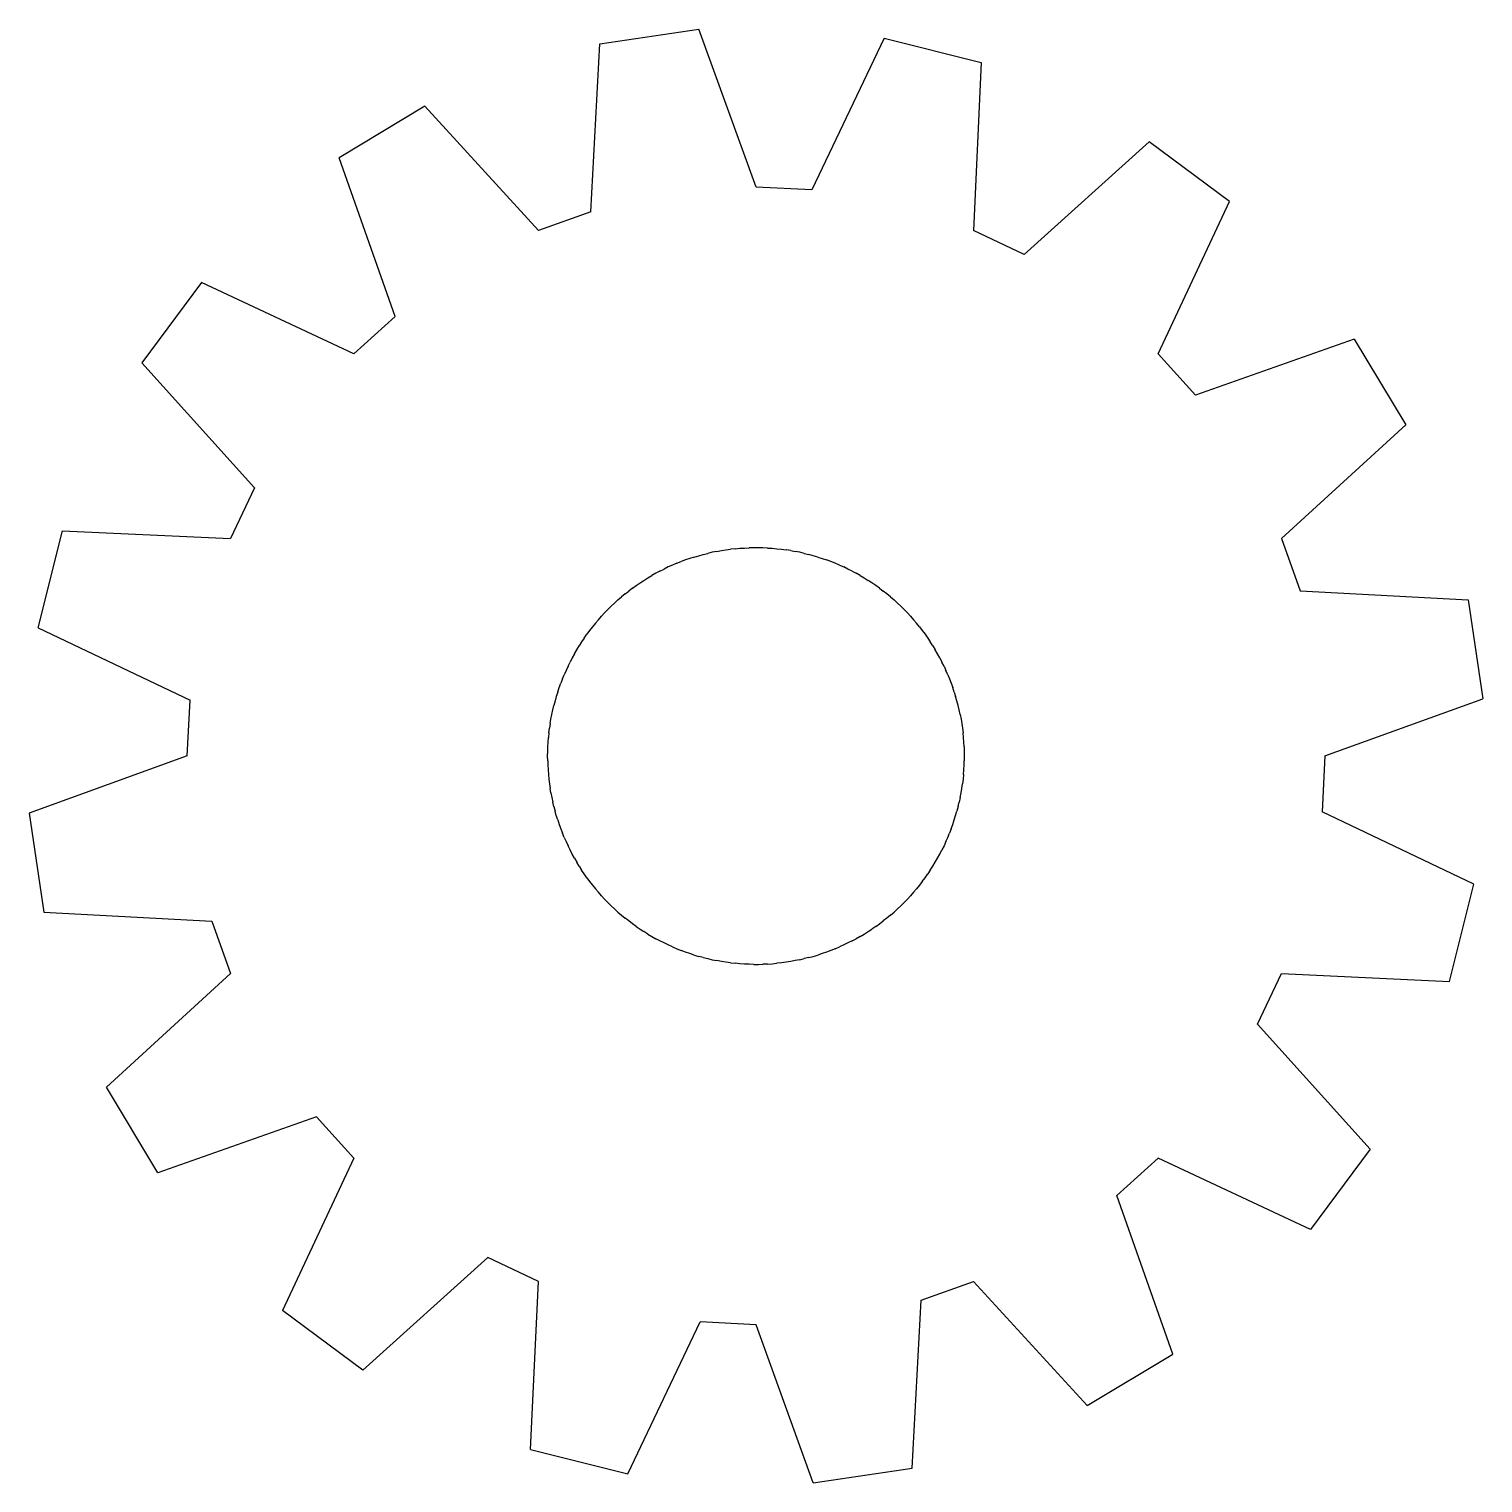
# Model space of a CAD drawing. Header units: metres. Extents: x 0.39 to 2.59, y 0.39 to 2.59.
import ezdxf

# ---------------------------------------------------------------- set-up
doc = ezdxf.new("R2010")
doc.units = ezdxf.units.M
doc.layers.add('CUT', color=7, linetype='Continuous')

msp = doc.modelspace()

# ---------------------------------------------------------------- linework, layer by layer
at = {"layer": 'CUT'}
for p, q in [((1.2564, 2.5694), (1.4062, 2.5916)), ((1.4927, 2.3525), (1.4062, 2.5916)), ((1.6865, 2.5779), (1.5769, 2.3484)), ((1.6865, 2.5779), (1.8333, 2.5411)), ((1.2431, 2.3155), (1.2564, 2.5694)), ((1.8333, 2.5411), (1.8217, 2.2871)), ((0.9922, 2.4749), (0.8623, 2.397)), ((1.1636, 2.2871), (0.9922, 2.4749)), ((2.087, 2.4211), (1.898, 2.251)), ((2.2086, 2.3309), (2.087, 2.4211)), ((0.9472, 2.1573), (0.8623, 2.397)), ((1.5769, 2.3484), (1.4927, 2.3525)), ((2.1007, 2.1007), (2.2086, 2.3309)), ((1.2431, 2.3155), (1.1636, 2.2871)), ((1.898, 2.251), (1.8217, 2.2871)), ((0.6544, 2.2086), (0.5642, 2.087)), ((0.8847, 2.1007), (0.6544, 2.2086)), ((0.9472, 2.1573), (0.8847, 2.1007)), ((2.397, 2.123), (2.1573, 2.0381)), ((2.397, 2.123), (2.4749, 1.9931)), ((2.1007, 2.1007), (2.1573, 2.0381)), ((0.7344, 1.898), (0.5642, 2.087)), ((2.2871, 1.8217), (2.4749, 1.9931)), ((0.7344, 1.898), (0.6983, 1.8217)), ((0.4075, 1.6865), (0.4443, 1.8333)), ((0.4443, 1.8333), (0.6983, 1.8217)), ((1.4334, 1.802), (1.4403, 1.8032)), ((1.4403, 1.8032), (1.4472, 1.8043)), ((1.4472, 1.8043), (1.4542, 1.8053)), ((1.4611, 1.806), (1.4542, 1.8053)), ((1.4611, 1.806), (1.4681, 1.8067)), ((1.4681, 1.8067), (1.4751, 1.8071)), ((1.4751, 1.8071), (1.4821, 1.8074)), ((1.4892, 1.8076), (1.4821, 1.8074)), ((1.4962, 1.8076), (1.4892, 1.8076)), ((1.5032, 1.8074), (1.4962, 1.8076)), ((1.5102, 1.8071), (1.5032, 1.8074)), ((1.5102, 1.8071), (1.5172, 1.8067)), ((1.5172, 1.8067), (1.5242, 1.806)), ((1.5242, 1.806), (1.5312, 1.8053)), ((1.5312, 1.8053), (1.5381, 1.8043)), ((1.5451, 1.8032), (1.5381, 1.8043)), ((1.5451, 1.8032), (1.552, 1.802)), ((2.2871, 1.8217), (2.3155, 1.7423)), ((1.3665, 1.7812), (1.3601, 1.7784)), ((1.3729, 1.784), (1.3665, 1.7812)), ((1.3729, 1.784), (1.3795, 1.7866)), ((1.386, 1.789), (1.3795, 1.7866)), ((1.3927, 1.7913), (1.386, 1.789)), ((1.3993, 1.7935), (1.3927, 1.7913)), ((1.3993, 1.7935), (1.4061, 1.7955)), ((1.4061, 1.7955), (1.4128, 1.7973)), ((1.4128, 1.7973), (1.4197, 1.799)), ((1.4265, 1.8006), (1.4197, 1.799)), ((1.4334, 1.802), (1.4265, 1.8006)), ((1.5588, 1.8006), (1.552, 1.802)), ((1.5657, 1.799), (1.5588, 1.8006)), ((1.5657, 1.799), (1.5725, 1.7973)), ((1.5793, 1.7955), (1.5725, 1.7973)), ((1.586, 1.7935), (1.5793, 1.7955)), ((1.586, 1.7935), (1.5927, 1.7913)), ((1.5927, 1.7913), (1.5993, 1.789)), ((1.6059, 1.7866), (1.5993, 1.789)), ((1.6124, 1.784), (1.6059, 1.7866)), ((1.6188, 1.7812), (1.6124, 1.784)), ((1.6188, 1.7812), (1.6252, 1.7784)), ((1.3232, 1.7581), (1.3291, 1.7619)), ((1.3291, 1.7619), (1.3352, 1.7654)), ((1.3413, 1.7689), (1.3352, 1.7654)), ((1.3475, 1.7722), (1.3413, 1.7689)), ((1.3475, 1.7722), (1.3538, 1.7753)), ((1.3601, 1.7784), (1.3538, 1.7753)), ((1.6316, 1.7753), (1.6252, 1.7784)), ((1.6378, 1.7722), (1.6316, 1.7753)), ((1.6378, 1.7722), (1.644, 1.7689)), ((1.6501, 1.7654), (1.644, 1.7689)), ((1.6501, 1.7654), (1.6562, 1.7619)), ((1.6562, 1.7619), (1.6621, 1.7581)), ((1.2947, 1.7377), (1.2893, 1.7332)), ((1.2947, 1.7377), (1.3002, 1.742)), ((1.3058, 1.7462), (1.3002, 1.742)), ((1.3058, 1.7462), (1.3115, 1.7503)), ((1.3115, 1.7503), (1.3173, 1.7543)), ((1.3173, 1.7543), (1.3232, 1.7581)), ((1.668, 1.7543), (1.6621, 1.7581)), ((1.6738, 1.7503), (1.668, 1.7543)), ((1.6795, 1.7462), (1.6738, 1.7503)), ((1.6795, 1.7462), (1.6851, 1.742)), ((1.6906, 1.7377), (1.6851, 1.742)), ((1.696, 1.7332), (1.6906, 1.7377)), ((2.3155, 1.7423), (2.5694, 1.7289)), ((1.2687, 1.7141), (1.2737, 1.7191)), ((1.2788, 1.7239), (1.2737, 1.7191)), ((1.284, 1.7286), (1.2788, 1.7239)), ((1.284, 1.7286), (1.2893, 1.7332)), ((1.696, 1.7332), (1.7013, 1.7286)), ((1.7065, 1.7239), (1.7013, 1.7286)), ((1.7116, 1.7191), (1.7065, 1.7239)), ((1.7116, 1.7191), (1.7166, 1.7141)), ((2.5694, 1.7289), (2.5916, 1.5792)), ((1.2499, 1.6933), (1.2455, 1.6879)), ((1.2499, 1.6933), (1.2544, 1.6987)), ((1.2544, 1.6987), (1.2591, 1.7039)), ((1.2591, 1.7039), (1.2638, 1.7091)), ((1.2687, 1.7141), (1.2638, 1.7091)), ((1.7166, 1.7141), (1.7215, 1.7091)), ((1.7263, 1.7039), (1.7215, 1.7091)), ((1.7263, 1.7039), (1.7309, 1.6987)), ((1.7309, 1.6987), (1.7354, 1.6933)), ((1.7398, 1.6879), (1.7354, 1.6933)), ((0.4075, 1.6865), (0.637, 1.5769)), ((1.233, 1.6709), (1.2291, 1.6651)), ((1.233, 1.6709), (1.237, 1.6767)), ((1.2412, 1.6823), (1.237, 1.6767)), ((1.2455, 1.6879), (1.2412, 1.6823)), ((1.7398, 1.6879), (1.7441, 1.6823)), ((1.7441, 1.6823), (1.7483, 1.6767)), ((1.7483, 1.6767), (1.7523, 1.6709)), ((1.7523, 1.6709), (1.7562, 1.6651)), ((1.2182, 1.6471), (1.2217, 1.6532)), ((1.2217, 1.6532), (1.2253, 1.6592)), ((1.2291, 1.6651), (1.2253, 1.6592)), ((1.76, 1.6592), (1.7562, 1.6651)), ((1.76, 1.6592), (1.7637, 1.6532)), ((1.7672, 1.6471), (1.7637, 1.6532)), ((1.2085, 1.6284), (1.2055, 1.6221)), ((1.2085, 1.6284), (1.2116, 1.6347)), ((1.2148, 1.6409), (1.2116, 1.6347)), ((1.2182, 1.6471), (1.2148, 1.6409)), ((1.7705, 1.6409), (1.7672, 1.6471)), ((1.7705, 1.6409), (1.7738, 1.6347)), ((1.7769, 1.6284), (1.7738, 1.6347)), ((1.7769, 1.6284), (1.7798, 1.6221)), ((1.2, 1.6091), (1.1975, 1.6026)), ((1.2, 1.6091), (1.2027, 1.6156)), ((1.2055, 1.6221), (1.2027, 1.6156)), ((1.7826, 1.6156), (1.7798, 1.6221)), ((1.7826, 1.6156), (1.7853, 1.6091)), ((1.7853, 1.6091), (1.7878, 1.6026)), ((1.1908, 1.5826), (1.1889, 1.5759)), ((1.1929, 1.5893), (1.1908, 1.5826)), ((1.1929, 1.5893), (1.1951, 1.596)), ((1.1951, 1.596), (1.1975, 1.6026)), ((1.7878, 1.6026), (1.7902, 1.596)), ((1.7924, 1.5893), (1.7902, 1.596)), ((1.7924, 1.5893), (1.7945, 1.5826)), ((1.7964, 1.5759), (1.7945, 1.5826)), ((0.6328, 1.4927), (0.637, 1.5769)), ((1.184, 1.5554), (1.1855, 1.5623)), ((1.1855, 1.5623), (1.1871, 1.5691)), ((1.1889, 1.5759), (1.1871, 1.5691)), ((1.7982, 1.5691), (1.7964, 1.5759)), ((1.7998, 1.5623), (1.7982, 1.5691)), ((1.8013, 1.5554), (1.7998, 1.5623)), ((2.3525, 1.4927), (2.5916, 1.5792)), ((1.1815, 1.5416), (1.1805, 1.5346)), ((1.1815, 1.5416), (1.1827, 1.5485)), ((1.1827, 1.5485), (1.184, 1.5554)), ((1.8013, 1.5554), (1.8026, 1.5485)), ((1.8026, 1.5485), (1.8038, 1.5416)), ((1.8038, 1.5416), (1.8048, 1.5346)), ((1.1784, 1.5137), (1.179, 1.5207)), ((1.1797, 1.5277), (1.179, 1.5207)), ((1.1797, 1.5277), (1.1805, 1.5346)), ((1.8048, 1.5346), (1.8057, 1.5277)), ((1.8064, 1.5207), (1.8057, 1.5277)), ((1.8069, 1.5137), (1.8064, 1.5207)), ((1.1777, 1.4927), (1.1778, 1.4997)), ((1.1778, 1.4997), (1.178, 1.5067)), ((1.178, 1.5067), (1.1784, 1.5137)), ((1.8073, 1.5067), (1.8069, 1.5137)), ((1.8073, 1.5067), (1.8075, 1.4997)), ((1.8075, 1.4997), (1.8076, 1.4927)), ((0.6328, 1.4927), (0.3937, 1.4062)), ((1.1778, 1.4856), (1.1777, 1.4927)), ((1.1778, 1.4856), (1.178, 1.4786)), ((1.178, 1.4786), (1.1784, 1.4716)), ((1.8069, 1.4716), (1.8073, 1.4786)), ((1.8073, 1.4786), (1.8075, 1.4856)), ((1.8076, 1.4927), (1.8075, 1.4856)), ((2.3525, 1.4927), (2.3484, 1.4084)), ((1.1784, 1.4716), (1.179, 1.4646)), ((1.179, 1.4646), (1.1797, 1.4576)), ((1.1797, 1.4576), (1.1805, 1.4507)), ((1.1805, 1.4507), (1.1815, 1.4437)), ((1.8038, 1.4437), (1.8048, 1.4507)), ((1.8057, 1.4576), (1.8048, 1.4507)), ((1.8064, 1.4646), (1.8057, 1.4576)), ((1.8064, 1.4646), (1.8069, 1.4716)), ((1.1827, 1.4368), (1.1815, 1.4437)), ((1.1827, 1.4368), (1.184, 1.4299)), ((1.184, 1.4299), (1.1855, 1.4231)), ((1.8013, 1.4299), (1.7998, 1.4231)), ((1.8013, 1.4299), (1.8026, 1.4368)), ((1.8026, 1.4368), (1.8038, 1.4437)), ((1.1871, 1.4162), (1.1855, 1.4231)), ((1.1871, 1.4162), (1.1889, 1.4095)), ((1.1908, 1.4027), (1.1889, 1.4095)), ((1.7945, 1.4027), (1.7964, 1.4095)), ((1.7982, 1.4162), (1.7964, 1.4095)), ((1.7982, 1.4162), (1.7998, 1.4231)), ((2.5779, 1.2989), (2.3484, 1.4084)), ((0.3937, 1.4062), (0.4159, 1.2564)), ((1.1929, 1.396), (1.1908, 1.4027)), ((1.1929, 1.396), (1.1951, 1.3893)), ((1.1951, 1.3893), (1.1975, 1.3827)), ((1.7878, 1.3827), (1.7902, 1.3893)), ((1.7902, 1.3893), (1.7924, 1.396)), ((1.7924, 1.396), (1.7945, 1.4027)), ((1.1975, 1.3827), (1.2, 1.3762)), ((1.2027, 1.3697), (1.2, 1.3762)), ((1.2027, 1.3697), (1.2055, 1.3633)), ((1.2055, 1.3633), (1.2085, 1.3569)), ((1.7798, 1.3633), (1.7769, 1.3569)), ((1.7798, 1.3633), (1.7826, 1.3697)), ((1.7826, 1.3697), (1.7853, 1.3762)), ((1.7878, 1.3827), (1.7853, 1.3762)), ((1.2116, 1.3506), (1.2085, 1.3569)), ((1.2148, 1.3444), (1.2116, 1.3506)), ((1.2182, 1.3382), (1.2148, 1.3444)), ((1.7672, 1.3382), (1.7705, 1.3444)), ((1.7705, 1.3444), (1.7738, 1.3506)), ((1.7769, 1.3569), (1.7738, 1.3506)), ((1.2182, 1.3382), (1.2217, 1.3322)), ((1.2253, 1.3262), (1.2217, 1.3322)), ((1.2253, 1.3262), (1.2291, 1.3202)), ((1.233, 1.3144), (1.2291, 1.3202)), ((1.7562, 1.3202), (1.7523, 1.3144)), ((1.7562, 1.3202), (1.76, 1.3262)), ((1.76, 1.3262), (1.7637, 1.3322)), ((1.7637, 1.3322), (1.7672, 1.3382)), ((1.237, 1.3087), (1.233, 1.3144)), ((1.237, 1.3087), (1.2412, 1.303)), ((1.2412, 1.303), (1.2455, 1.2975)), ((1.2455, 1.2975), (1.2499, 1.292)), ((1.7398, 1.2975), (1.7354, 1.292)), ((1.7441, 1.303), (1.7398, 1.2975)), ((1.7441, 1.303), (1.7483, 1.3087)), ((1.7483, 1.3087), (1.7523, 1.3144)), ((2.5411, 1.152), (2.5779, 1.2989)), ((1.2499, 1.292), (1.2544, 1.2867)), ((1.2591, 1.2814), (1.2544, 1.2867)), ((1.2638, 1.2762), (1.2591, 1.2814)), ((1.2687, 1.2712), (1.2638, 1.2762)), ((1.7166, 1.2712), (1.7215, 1.2762)), ((1.7263, 1.2814), (1.7215, 1.2762)), ((1.7309, 1.2867), (1.7263, 1.2814)), ((1.7309, 1.2867), (1.7354, 1.292)), ((0.4159, 1.2564), (0.6698, 1.2431)), ((1.2737, 1.2663), (1.2687, 1.2712)), ((1.2737, 1.2663), (1.2788, 1.2614)), ((1.284, 1.2567), (1.2788, 1.2614)), ((1.284, 1.2567), (1.2893, 1.2521)), ((1.696, 1.2521), (1.7013, 1.2567)), ((1.7065, 1.2614), (1.7013, 1.2567)), ((1.7116, 1.2663), (1.7065, 1.2614)), ((1.7166, 1.2712), (1.7116, 1.2663)), ((0.6698, 1.2431), (0.6983, 1.1636)), ((1.2893, 1.2521), (1.2947, 1.2477)), ((1.3002, 1.2433), (1.2947, 1.2477)), ((1.3058, 1.2391), (1.3002, 1.2433)), ((1.3115, 1.235), (1.3058, 1.2391)), ((1.3115, 1.235), (1.3173, 1.231)), ((1.3173, 1.231), (1.3232, 1.2272)), ((1.6621, 1.2272), (1.668, 1.231)), ((1.6738, 1.235), (1.668, 1.231)), ((1.6738, 1.235), (1.6795, 1.2391)), ((1.6795, 1.2391), (1.6851, 1.2433)), ((1.6906, 1.2477), (1.6851, 1.2433)), ((1.696, 1.2521), (1.6906, 1.2477)), ((1.3291, 1.2235), (1.3232, 1.2272)), ((1.3291, 1.2235), (1.3352, 1.2199)), ((1.3352, 1.2199), (1.3413, 1.2165)), ((1.3475, 1.2132), (1.3413, 1.2165)), ((1.3538, 1.21), (1.3475, 1.2132)), ((1.3601, 1.207), (1.3538, 1.21)), ((1.6316, 1.21), (1.6252, 1.207)), ((1.6378, 1.2132), (1.6316, 1.21)), ((1.6378, 1.2132), (1.644, 1.2165)), ((1.6501, 1.2199), (1.644, 1.2165)), ((1.6501, 1.2199), (1.6562, 1.2235)), ((1.6562, 1.2235), (1.6621, 1.2272)), ((1.3665, 1.2041), (1.3601, 1.207)), ((1.3665, 1.2041), (1.3729, 1.2013)), ((1.3729, 1.2013), (1.3795, 1.1987)), ((1.386, 1.1963), (1.3795, 1.1987)), ((1.3927, 1.194), (1.386, 1.1963)), ((1.3993, 1.1918), (1.3927, 1.194)), ((1.3993, 1.1918), (1.4061, 1.1898)), ((1.4128, 1.188), (1.4061, 1.1898)), ((1.4128, 1.188), (1.4197, 1.1863)), ((1.5725, 1.188), (1.5657, 1.1863)), ((1.5725, 1.188), (1.5793, 1.1898)), ((1.5793, 1.1898), (1.586, 1.1918)), ((1.5927, 1.194), (1.586, 1.1918)), ((1.5993, 1.1963), (1.5927, 1.194)), ((1.6059, 1.1987), (1.5993, 1.1963)), ((1.6124, 1.2013), (1.6059, 1.1987)), ((1.6124, 1.2013), (1.6188, 1.2041)), ((1.6252, 1.207), (1.6188, 1.2041)), ((1.4197, 1.1863), (1.4265, 1.1847)), ((1.4265, 1.1847), (1.4334, 1.1833)), ((1.4403, 1.1821), (1.4334, 1.1833)), ((1.4472, 1.181), (1.4403, 1.1821)), ((1.4542, 1.1801), (1.4472, 1.181)), ((1.4542, 1.1801), (1.4611, 1.1793)), ((1.4681, 1.1787), (1.4611, 1.1793)), ((1.4751, 1.1782), (1.4681, 1.1787)), ((1.4821, 1.1779), (1.4751, 1.1782)), ((1.4892, 1.1777), (1.4821, 1.1779)), ((1.4892, 1.1777), (1.4962, 1.1777)), ((1.4962, 1.1777), (1.5032, 1.1779)), ((1.5102, 1.1782), (1.5032, 1.1779)), ((1.5102, 1.1782), (1.5172, 1.1787)), ((1.5172, 1.1787), (1.5242, 1.1793)), ((1.5312, 1.1801), (1.5242, 1.1793)), ((1.5381, 1.181), (1.5312, 1.1801)), ((1.5451, 1.1821), (1.5381, 1.181)), ((1.552, 1.1833), (1.5451, 1.1821)), ((1.5588, 1.1847), (1.552, 1.1833)), ((1.5588, 1.1847), (1.5657, 1.1863)), ((0.5105, 0.9922), (0.6983, 1.1636)), ((2.251, 1.0873), (2.2871, 1.1636)), ((2.2871, 1.1636), (2.5411, 1.152)), ((2.251, 1.0873), (2.4211, 0.8983)), ((0.5883, 0.8623), (0.5105, 0.9922)), ((0.828, 0.9472), (0.5883, 0.8623)), ((0.8847, 0.8847), (0.828, 0.9472)), ((0.8847, 0.8847), (0.7767, 0.6544)), ((2.0381, 0.828), (2.1007, 0.8847)), ((2.3309, 0.7767), (2.1007, 0.8847)), ((2.4211, 0.8983), (2.3309, 0.7767)), ((2.123, 0.5883), (2.0381, 0.828)), ((1.0873, 0.7344), (0.8983, 0.5642)), ((1.1636, 0.6983), (1.0873, 0.7344)), ((1.152, 0.4443), (1.1636, 0.6983)), ((1.7423, 0.6698), (1.8217, 0.6983)), ((1.8217, 0.6983), (1.9931, 0.5105)), ((1.7289, 0.4159), (1.7423, 0.6698)), ((0.8983, 0.5642), (0.7767, 0.6544)), ((1.2989, 0.4075), (1.4084, 0.637)), ((1.4927, 0.6328), (1.4084, 0.637)), ((1.5792, 0.3937), (1.4927, 0.6328)), ((1.9931, 0.5105), (2.123, 0.5883)), ((1.152, 0.4443), (1.2989, 0.4075)), ((1.5792, 0.3937), (1.7289, 0.4159))]:
    msp.add_line(p, q, dxfattribs=at)

doc.saveas('drawing.dxf')
